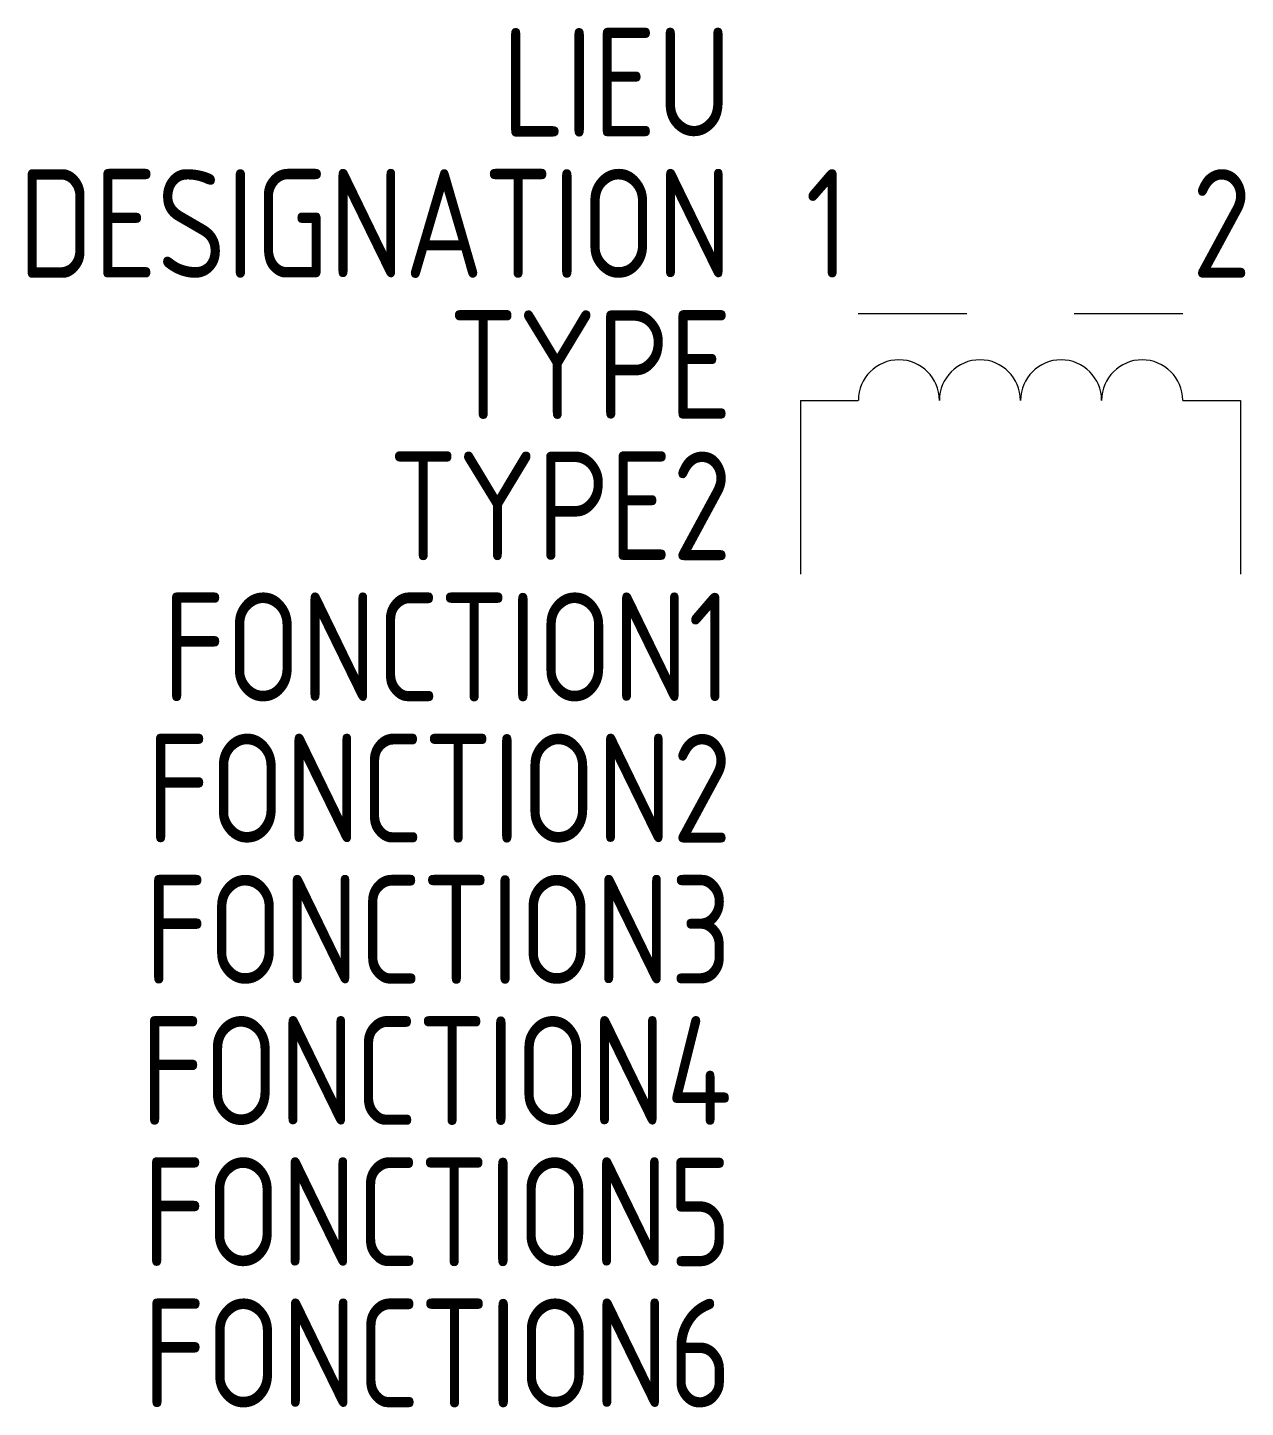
# Model space of a CAD drawing. Extents: x -1602.4 to -1574.4, y -898.8 to -867.
import ezdxf
from ezdxf.enums import TextEntityAlignment as Align

# ---------------------------------------------------------------- set-up
doc = ezdxf.new("R2010")
doc.units = 0
doc.header["$LTSCALE"] = 0.3
for name, color, linetype in [('SYMB_FIL', 3, 'CONTINUOUS'), ('SYMB_TXT_CONTACT', 2, 'CONTINUOUS'), ('SYMB_TXT_NOM', 3, 'CONTINUOUS')]:
    doc.layers.add(name, color=color, linetype=linetype)
doc.styles.add('NET2_5', font='isocp.shx', dxfattribs={"width": 0.9, "height": 2.5})

msp = doc.modelspace()

# ---------------------------------------------------------------- linework, layer by layer
at = {"layer": 'SYMB_FIL'}
for p, q in [((-1583.301, -873.593), (-1580.801, -873.593)), ((-1578.334, -873.593), (-1575.834, -873.593)), ((-1584.634, -875.593), (-1583.301, -875.593)), ((-1584.634, -875.593), (-1584.634, -879.593)), ((-1575.834, -875.593), (-1574.501, -875.593)), ((-1574.501, -875.593), (-1574.501, -879.593))]:
    msp.add_line(p, q, dxfattribs=at)
for centre in [(-1582.367, -875.593), (-1580.501, -875.593), (-1578.634, -875.593), (-1576.767, -875.593)]:
    msp.add_arc(centre, 0.933, 0, 180, dxfattribs=at)

# ---------------------------------------------------------------- texts
at = {"layer": 'SYMB_TXT_CONTACT', "style": 'NET2_5', "width": 0.9, "flags": 8}
msp.add_attdef('1', text='?', height=2.5, dxfattribs=at).set_placement((-1583.509, -872.772), align=Align.RIGHT)
msp.add_attdef('2', (-1575.626, -872.772), '?', height=2.5, dxfattribs=at)
at = {"layer": 'SYMB_TXT_NOM', "style": 'NET2_5', "width": 0.9, "flags": 8}
for tag, text, p in [('LIEU', '', (-1586.209, -869.522)), ('DESIGNATION', 'L?', (-1586.209, -872.772)), ('TYPE', '', (-1586.209, -876.022)), ('TYPE2', '', (-1586.209, -879.272)), ('FONCTION1', '', (-1586.209, -882.522)), ('FONCTION2', '', (-1586.209, -885.772)), ('FONCTION3', '', (-1586.209, -889.022)), ('FONCTION4', '', (-1586.209, -892.272)), ('FONCTION5', '', (-1586.209, -895.522)), ('FONCTION6', '', (-1586.209, -898.772))]:
    msp.add_attdef(tag, text=text, height=2.5, dxfattribs=at).set_placement(p, align=Align.RIGHT)

doc.saveas('drawing.dxf')
